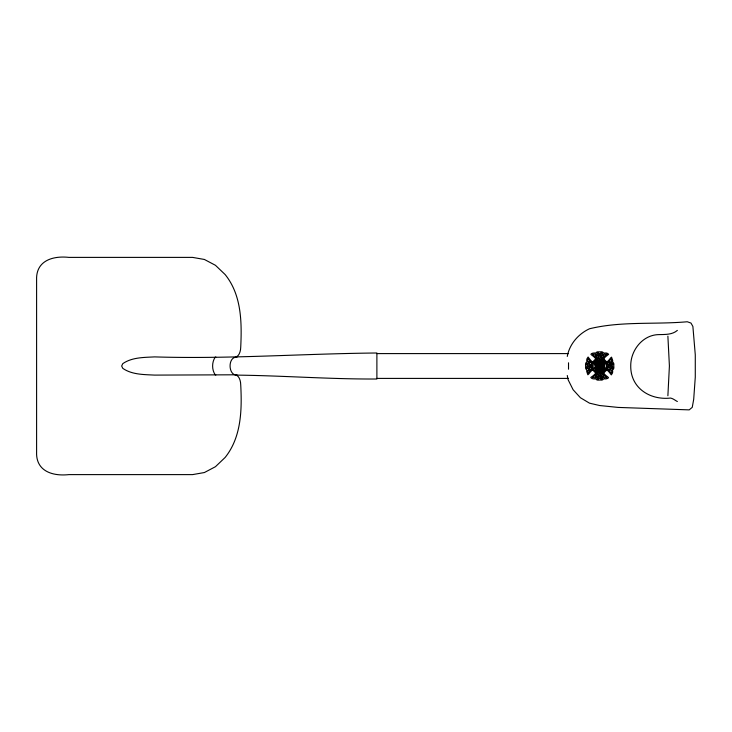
<?xml version="1.0" encoding="UTF-8"?>
<svg xmlns="http://www.w3.org/2000/svg" width="732" height="732" viewBox="0 0 732 732"><rect width="100%" height="100%" fill="white"/><g stroke="black" fill="none" stroke-linecap="round" stroke-linejoin="round"><path stroke-width="1.1" d="M667.886 395.783L669.405 365.963L667.886 336.144M567.273 356.429C569.441 344.241 578.362 333.911 589.498 328.769C621.395 321.009 654.801 324.669 687.266 321.76L690.971 323.059L692.884 326.454L695.281 354.819L695.281 377.117L693.698 399.333L692.252 407.331L689.215 409.874L618.174 407.422L599.563 405.519L589.498 403.158L580.43 397.741L573.101 389.726L568.105 379.734L567.273 375.498M215.839 356.996L215.208 357.207C211.758 362.093 211.758 369.907 215.208 374.793L215.839 375.004M677.356 330.397C672.287 334.771 665.397 334.46 658.992 334.606C642.705 334.734 630.536 350.363 630.737 365.963C630.481 388.042 650.025 400.349 670.53 398.062C673.12 398.547 675.124 400.358 677.356 401.539M236.958 357.207C228.283 356.347 227.798 373.329 235.567 375.104C282.698 375.589 329.729 379.277 376.889 379.002L376.889 352.998C302.774 353.684 228.796 359.183 154.626 356.896C143.893 357.463 131.952 357.262 122.784 363.648L121.658 366L122.784 368.352C131.952 374.738 143.893 374.537 154.626 375.104L236.958 374.793M604.385 369.175L602.518 369.45L603.69 370.044L602.518 370.639L604.385 370.914L603.342 370.419L604.385 369.861L603.342 369.669L604.385 369.541L604.385 368.05L602.518 368.05L602.518 369.102L602.939 368.434L604.385 369.084M376.889 353.593L568.517 353.593M602.518 362.505L604.385 362.505L603.25 361.809L604.385 361.114L602.518 361.114L603.946 361.425L602.518 361.663L603.946 362.194L602.518 362.194L602.518 363.978L604.385 363.511L602.518 362.624M603.927 365.268L604.385 365.177M376.889 378.407L568.517 378.407M606.984 353.263L608.64 354.361L606.489 355.99A17.833 17.833 0 0 0 602.646 360.162L601.475 363.145L601.475 360.29L602.244 359A18.849 18.849 0 0 1 605.867 355.203L606.874 354.315L604.101 354.132L603.808 356.008L602.18 358.04A2.846 2.846 0 0 1 598.3 359.11L595.647 356.091L595.299 354.123L592.49 354.325L594.091 355.67A18.849 18.849 0 0 1 597.147 358.982L597.916 360.281L597.916 363.136L596.745 360.144A17.888 17.888 0 0 0 591.74 355.13C588.839 353.721 594.384 352.376 595.619 353.19A2.855 2.855 0 0 1 598.849 351.882L601.347 351.772A2.837 2.837 0 0 1 603.36 352.632L603.781 353.19A5.234 5.234 0 0 1 607.78 353.629M568.517 362.788L568.517 369.212M235.567 375.104A10.092 5.289 -90 0 1 240.737 384.977C242.027 409.783 241.423 437.16 225.127 457.463L215.446 466.705L204.374 472.543L192.571 474.611L68.927 474.611C52.567 476.404 35.795 471.188 36.6 451.983L36.6 280.017C35.795 260.812 52.567 255.596 68.927 257.389L192.571 257.389L204.374 259.457L215.446 265.295L225.127 274.537C241.569 294.905 241.908 322.172 240.737 347.023A10.092 5.289 90 0 1 235.567 356.896M595.391 368.974L596.068 369.633C593.259 367.757 599.371 369.687 595.391 368.974M601.146 370.209L600.972 371.618L598.254 371.938L599.426 370.749L598.254 370.749L598.254 370.209L601.146 370.209M596.873 363.896C597.477 365.433 594.421 365.442 595.006 363.896L596.873 363.896M596.873 361.965C597.477 363.502 594.421 363.511 595.006 361.965L596.873 361.965M600.56 370.749L600.039 371.17L600.56 370.749M592.517 377.483L595.299 377.785L595.592 375.909L597.23 373.878A2.846 2.846 0 0 1 601.1 372.808L603.754 375.827L604.101 377.794L606.91 377.602L605.309 376.248A18.849 18.849 0 0 1 602.253 372.936L601.484 371.636L601.484 368.782L602.656 371.774A17.888 17.888 0 0 0 607.661 376.788C610.57 378.206 605.016 379.542 603.781 378.728A2.855 2.855 0 0 1 600.551 380.036L598.053 380.146A2.837 2.837 0 0 1 596.04 379.286L595.619 378.728A5.234 5.234 0 0 1 591.621 378.298L590.788 377.428L592.911 375.928A17.833 17.833 0 0 0 596.763 371.755L597.925 368.772L597.925 371.627L597.156 372.917A18.849 18.849 0 0 1 593.533 376.715L592.517 377.483M596.287 376.87L596.251 377.465L597.294 376.962L596.928 375.882L596.287 376.87M603.159 354.572L602.482 356.045L602.107 354.956L603.159 354.572M594.988 361.114C597.879 362.157 596.004 360.72 594.988 361.114M587.778 370.767L588.071 373.164L589.416 371.563A18.849 18.849 0 0 1 592.728 368.516L594.768 367.4L594.768 368.489L593.89 368.91A17.888 17.888 0 0 0 588.876 373.915L587.851 374.784L586.716 371.481A5.197 5.197 0 0 1 586.89 370.172L585.884 368.974A2.882 2.882 0 0 1 585.627 366.787L585.518 364.307A2.837 2.837 0 0 1 586.378 362.294L586.936 361.873L586.725 360.418A5.261 5.261 0 0 1 587.009 358.68L588.107 357.015L589.306 358.598A17.833 17.833 0 0 0 593.908 363.017L594.768 363.429L594.768 364.518L592.746 363.411A18.849 18.849 0 0 1 588.949 359.787L588.244 358.808L587.851 359.348A4.227 4.227 0 0 0 587.878 361.553L589.754 361.846L591.785 363.484A2.855 2.855 0 0 1 592.847 367.354L589.836 370.008L587.778 370.767M611.687 360.556L611.531 361.562L609.564 361.91L606.553 364.563A2.846 2.846 0 0 0 607.615 368.443L609.646 370.072L611.522 370.365A4.273 4.273 0 0 1 611.549 372.579L611.211 373.155L610.451 372.13A18.849 18.849 0 0 0 606.654 368.507L604.632 367.4L604.632 368.489L605.492 368.91A17.833 17.833 0 0 1 610.095 373.32L611.293 374.903L612.391 373.247A5.261 5.261 0 0 0 612.675 371.499L612.464 370.044L613.023 369.623A2.837 2.837 0 0 0 613.883 367.61L613.773 365.131A2.882 2.882 0 0 0 613.517 362.944L612.51 361.754A5.197 5.197 0 0 0 612.684 360.446L611.549 357.134L610.525 358.003A17.888 17.888 0 0 1 605.51 363.008L604.632 363.429L604.632 364.518L606.672 363.411A18.849 18.849 0 0 0 609.985 360.354L611.339 358.753L611.687 360.556M596.26 354.453L596.928 356.045L597.294 354.956L596.26 354.453M603.168 377.264L602.107 376.962L602.473 375.873L603.168 377.264M596.452 362.349L595.436 362.349L596.452 362.349M596.452 364.28L595.436 364.28L596.452 364.28M591.218 364.326L590.678 365.945L591.3 367.555A1.83 1.83 0 0 0 592.225 365.936L591.218 364.326M608.301 366.769L608.191 367.592L607.185 365.982A1.83 1.83 0 0 1 608.1 364.362L608.722 365.973L608.301 366.769M597.934 356.091L598.996 356.21L598.145 355.505L597.934 356.091M601.521 375.47L601.265 376.413L600.405 375.708L601.521 375.47M590.221 367.647L589.251 367.519L589.955 366.659L590.221 367.647M596.9 366.997C595.766 367.876 594.027 366.174 596.9 366.997M609.207 364.143L609.445 365.259L610.149 364.408L609.207 364.143M586.597 367.052L586.524 367.537A1.793 1.793 0 0 0 587.046 368.864L587.842 367.867L586.597 367.052M612.876 364.38L612.711 365.067L611.568 364.051L612.355 363.054A1.793 1.793 0 0 1 612.876 364.38M590.212 364.39L589.965 365.241L589.251 364.399L590.212 364.39M609.271 367.025L609.216 367.784L610.149 367.528L609.271 367.025M601.338 357.463L599.718 358.479A1.83 1.83 0 0 1 598.099 357.555L599.709 356.932L601.338 357.463M598.099 374.381L599.691 374.985L601.301 374.372A1.83 1.83 0 0 0 599.682 373.448L598.099 374.381M588.464 368.809C587.54 370.392 591.41 368.333 588.702 368.361L588.464 368.809M611.202 362.523L610.698 363.557L609.61 363.191L611.202 362.523M594.073 361.645L593.533 362.459L592.737 361.855L595.592 359L596.196 359.796L594.073 361.645M605.858 369.459L603.195 372.121L603.799 372.917L606.654 370.063L605.858 369.459M598.19 353.556L597.788 354.096L596.79 353.3A1.793 1.793 0 0 1 598.117 352.778L598.803 352.952L598.19 353.556M601.613 377.831L600.606 378.975L601.283 379.139A1.793 1.793 0 0 0 602.61 378.618L601.613 377.831M603.799 359L603.195 359.796L605.858 362.459L606.654 361.855L603.799 359M596.196 372.121L595.592 372.917L592.737 370.063L593.533 369.459L596.196 372.121M588.784 366.494L588.372 367.034L587.238 365.954L588.372 364.875L589.26 365.945L588.784 366.494M611.028 364.884L610.14 365.973L611.028 367.043L612.162 365.963L611.028 364.884M599.197 353.931L598.62 354.627L599.709 355.514L600.78 354.627L599.7 353.492L599.197 353.931M600.78 377.291L599.7 378.426L598.62 377.291L599.691 376.404L600.78 377.291M587.183 364.554L586.698 365.058L586.524 364.298A1.867 1.867 0 0 1 587.091 362.999L587.842 364.042L587.183 364.554M612.711 366.86L611.559 367.876L612.309 368.919A1.867 1.867 0 0 0 612.876 367.62L612.711 366.86M601.256 355.505L600.414 356.219L601.521 356.438L601.256 355.505M598.986 375.708L598.145 376.413L597.879 375.479L598.986 375.708M602.29 353.739L601.613 354.096L600.597 352.952L601.356 352.778A1.867 1.867 0 0 1 602.656 353.346L602.29 353.739M597.788 377.822L596.745 378.572A1.867 1.867 0 0 0 598.044 379.139L598.803 378.975L597.788 377.822M596.031 370.227C592.646 371.426 599.188 370.914 595.839 370.694C599.243 369.495 592.7 369.999 596.031 370.227M589.168 363.356L588.702 363.548C586.735 361.635 590.98 362.999 589.168 363.356M610.698 368.37C607.853 368.571 612.602 370.511 610.698 368.37M600.048 367.574L598.254 368.242L598.254 367.574L599.444 367.199L598.254 366.375L601.146 366.375L601.146 366.924L600.048 366.924L601.146 367.491L601.146 368.214L600.048 367.574M602.271 364.243L601.475 364.408L601.475 365.414L602.271 365.277L602.271 364.243M597.339 367.62L597.129 366.641L597.925 366.503L597.925 367.51L597.339 367.62M601.146 363.905L598.254 364.563L598.73 363.292L598.254 362.651L601.146 363.31L601.146 363.905M603.9 363.301L603.232 363.438L603.9 363.301M600.396 363.603L599.352 363.795L600.396 363.603M600.075 361.416L598.254 361.727L598.254 362.258L601.146 362.651L601.146 362.13L599.526 361.947L601.146 361.672L601.146 361.16L599.526 360.885L601.146 360.702L601.146 360.181L598.254 360.574L598.254 361.114L600.075 361.416M604.385 364.014L602.518 364.408L603.927 364.792L603.927 365.661L602.518 366.046L604.385 366.43L604.385 364.014M601.146 364.737L598.254 364.737L598.254 366.128L598.959 366.128L598.959 365.277L601.146 365.277L601.146 364.737M596.873 365.231L595.006 365.231L595.006 366.284L595.427 365.625L596.873 366.265L596.873 365.231M604.385 366.604L602.518 366.604L603.278 366.988L602.518 367.793L604.385 367.793L603.735 367.409L604.385 366.604M596.873 367.757L595.006 368.141L596.873 367.757M601.146 368.425L598.254 368.425L598.254 369.907L598.904 369.907L598.904 368.965L600.066 369.816L600.524 368.965L600.524 369.88L601.146 369.88L601.146 368.425M597.925 365.414L597.129 365.277L597.129 364.243L597.925 364.408L597.925 365.414M602.271 366.65L601.475 366.503L601.475 367.519L602.271 367.674L602.271 366.65"/></g></svg>
